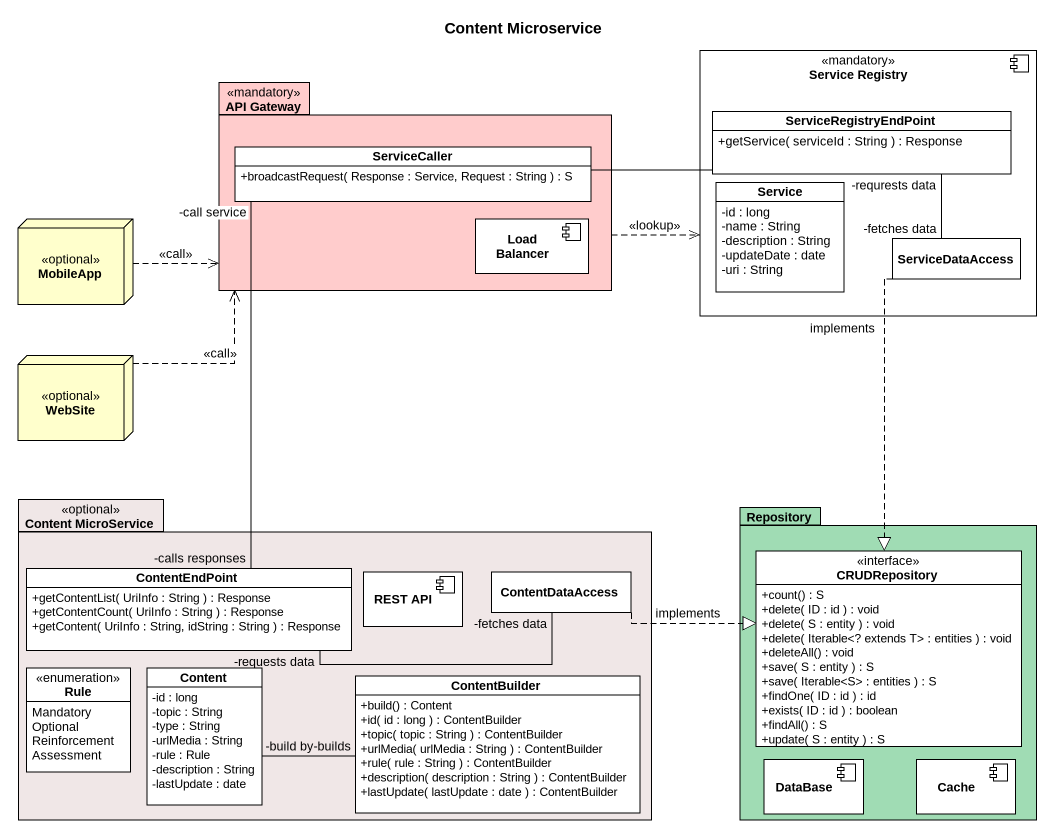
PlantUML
@startuml
title Content Microservice
allowmixing
hide circle
hide empty members
skinparam classAttributeIconSize 0
package "API Gateway" as API_Gateway <<mandatory>> #FFCCCC {
  class ServiceCaller {
    +broadcastRequest( Response : Service, Request : String ) : S
  }
  component "Load Balancer" as Load_Balancer
}
component "Service Registry" as Service_Registry <<mandatory>> {
  class ServiceRegistryEndPoint {
    +getService( serviceId : String ) : Response
  }
  class Service {
    -id : long
    -name : String
    -description : String
    -updateDate : date
    -uri : String
  }
  class ServiceDataAccess
}
node MobileApp <<optional>> #FFFFCC
node WebSite <<optional>> #FFFFCC
package "Content MicroService" as Content_MicroService <<optional>> #F0E7E7 {
  class ContentEndPoint {
    +getContentList( UriInfo : String ) : Response
    +getContentCount( UriInfo : String ) : Response
    +getContent( UriInfo : String, idString : String ) : Response
  }
  component "REST API" as REST_API
  class ContentDataAccess
  enum Rule {
    Mandatory
    Optional
    Reinforcement
    Assessment
  }
  class Content {
    -id : long
    -topic : String
    -type : String
    -urlMedia : String
    -rule : Rule
    -description : String
    -lastUpdate : date
  }
  class ContentBuilder {
    +build() : Content
    +id( id : long ) : ContentBuilder
    +topic( topic : String ) : ContentBuilder
    +urlMedia( urlMedia : String ) : ContentBuilder
    +rule( rule : String ) : ContentBuilder
    +description( description : String ) : ContentBuilder
    +lastUpdate( lastUpdate : date ) : ContentBuilder
  }
}
package Repository #A0DCB4 {
  interface CRUDRepository {
    +count() : S
    +delete( ID : id ) : void
    +delete( S : entity ) : void
    +delete( Iterable<? extends T> : entities ) : void
    +deleteAll() : void
    +save( S : entity ) : S
    +save( Iterable~<S> : entities ) : S
    +findOne( ID : id ) : id
    +exists( ID : id ) : boolean
    +findAll() : S
    +update( S : entity ) : S
  }
  component "DataBase" as DataBase_
  component Cache
}
API_Gateway .right.> Service_Registry : <<lookup>>
ServiceCaller -right- ServiceRegistryEndPoint
ServiceCaller "-call service" -- "-calls responses" ContentEndPoint
MobileApp .right.> API_Gateway : <<call>>
ServiceDataAccess "-fetches data" -up- "-requrests data" ServiceRegistryEndPoint
ServiceDataAccess ..|> CRUDRepository : implements
WebSite .up.> API_Gateway : <<call>>
ContentEndPoint "-requests data" -right- "-fetches data" ContentDataAccess
ContentDataAccess .right.|> CRUDRepository : implements
Content "-build by" -right- "-builds" ContentBuilder
@enduml
